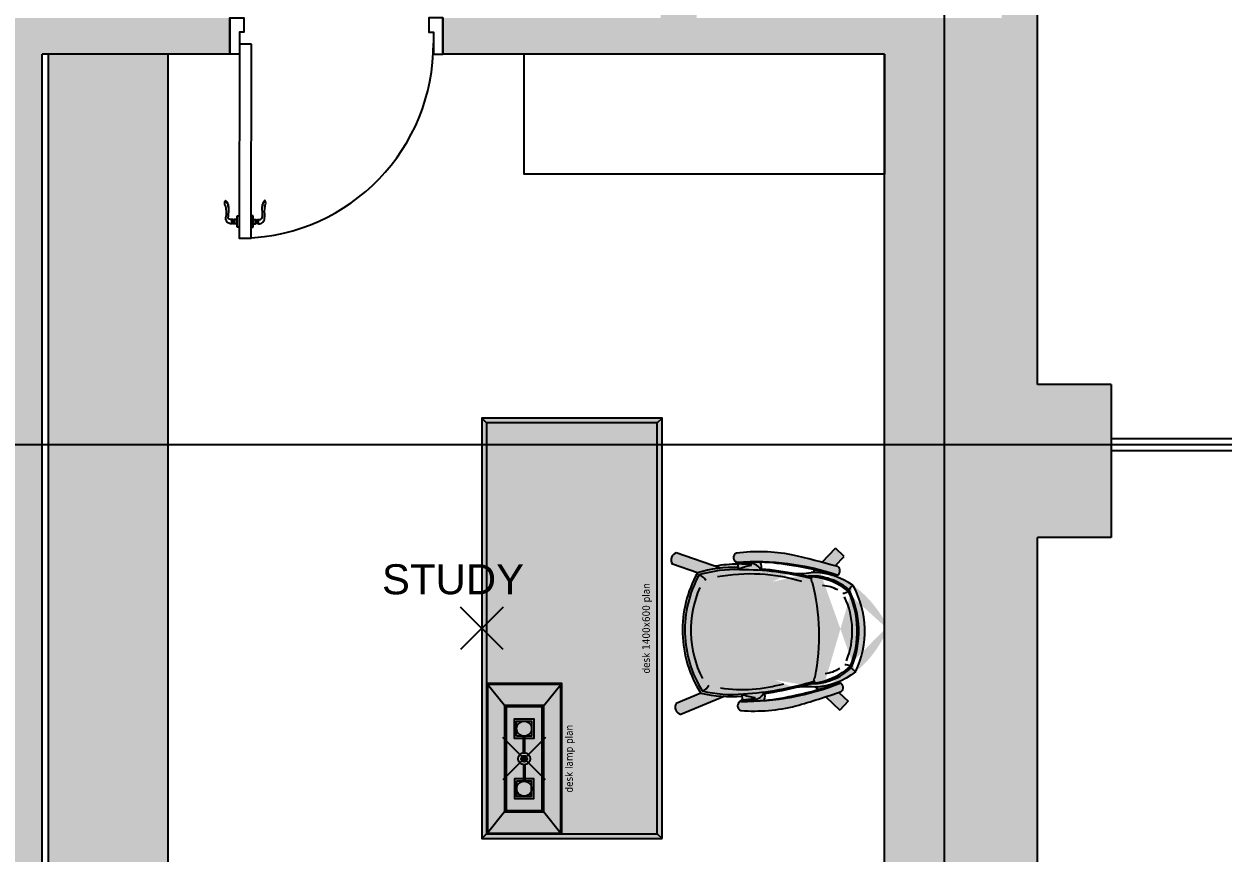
# Model space of a CAD drawing. Header units: millimetres. Extents: x 11159 to 50121, y 18346 to 37577.
# Drawn here: x 21170 to 25166, y 25196 to 27956 of the extents above; entities that cross this region are included whole.
import ezdxf
from ezdxf.enums import TextEntityAlignment as Align

# ---------------------------------------------------------------- set-up
doc = ezdxf.new("R2010")
doc.units = ezdxf.units.MM
for name, color, linetype in [('axis', 40, 'Continuous'), ('dim', 7, 'Continuous'), ('doors', 4, 'Continuous'), ('dwgmodels.com', 19, 'Continuous'), ('furnhatch', 254, 'Continuous'), ('furniture', 34, 'Continuous'), ('HATCH', 8, 'Continuous'), ('wall', 5, 'Continuous')]:
    doc.layers.add(name, color=color, linetype=linetype)
doc.styles.add('ayala furniture', font='tahoma.ttf', dxfattribs={"height": 25})
doc.styles.add('KOTE', font='romrust.shx', dxfattribs={"width": 0.8})
doc.styles.get("Standard").update_dxf_attribs({"font": 'arial.ttf'})
doc.dimstyles.new('ayala 50', dxfattribs={"dimscale": 50, "dimtxt": 2.5, "dimasz": 1, "dimexe": 1, "dimexo": 2, "dimgap": 1, "dimtad": 1, "dimdec": 0, "dimzin": 9, "dimdsep": 46, "dimtxsty": 'KOTE', "dimblk": 'ARCHTICK', "dimcen": 0, "dimdle": 1, "dimclrd": 4, "dimclre": 4, "dimclrt": 3, "dimadec": 0, "dimazin": 0, "dimtfac": 0.6666666666666667, "dimtdec": 0, "dimtix": 1, "dimtmove": 2, "dimatfit": 0, "dimfxl": 1, "dimtvp": 1, "dimtolj": 1, "dimarcsym": 0})

# ---------------------------------------------------------------- blocks, each defined once
blk = doc.blocks.new('_ArchTick')
at = {"color": 0, "linetype": 'ByBlock', "const_width": 0.15}
blk.add_lwpolyline([(-0.5, -0.5), (0.5, 0.5)], dxfattribs=at)
blk = doc.blocks.new('*D58')
at = {"layer": 'Defpoints', "color": 0, "transparency": 16777216}
for p in [(28435.11289988665, 26556.37710312664), (24235.11289988665, 19753.37710312664), (28435.11289988665, 19753.37710312664)]:
    blk.add_point(p, dxfattribs=at)
at = {"layer": 'dim', "color": 4, "lineweight": -2, "transparency": 16777216}
for p, q in [((28435.11289988665, 26456.37710312664), (28435.11289988665, 19653.37710312664)), ((24135.11289988665, 19753.37710312664), (28535.11289988665, 19753.37710312664))]:
    blk.add_line(p, q, dxfattribs=at)
at = {"layer": 'dim', "color": 4, "lineweight": -2, "transparency": 16777216, "xscale": 100, "yscale": 100, "zscale": 100, "rotation": 180}
blk.add_blockref('_ArchTick', (24235.11289988665, 19753.37710312664), dxfattribs=at)
at = {"layer": 'dim', "color": 4, "lineweight": -2, "transparency": 16777216, "xscale": 100, "yscale": 100, "zscale": 100}
blk.add_blockref('_ArchTick', (28435.11289988665, 19753.37710312664), dxfattribs=at)
at = {"layer": 'dim', "color": 3, "transparency": 16777216, "insert": (26335.11289988665, 19873.37710312664), "char_height": 200, "attachment_point": 5, "style": 'KOTE'}
blk.add_mtext('\\A1;4200', dxfattribs=at)
blk = doc.blocks.new('*D59')
at = {"layer": 'Defpoints', "color": 0, "transparency": 16777216}
for p in [(28435.11289988665, 26556.37710312664), (13435.11289988665, 23556.37710312664), (28435.11289988665, 19246.37710312664)]:
    blk.add_point(p, dxfattribs=at)
at = {"layer": 'dim', "color": 4, "lineweight": -2, "transparency": 16777216}
for p, q in [((28435.11289988665, 26456.37710312664), (28435.11289988665, 19146.37710312664)), ((13435.11289988665, 23456.37710312664), (13435.11289988665, 19146.37710312664)), ((13335.11289988665, 19246.37710312664), (28535.11289988665, 19246.37710312664))]:
    blk.add_line(p, q, dxfattribs=at)
at = {"layer": 'dim', "color": 4, "lineweight": -2, "transparency": 16777216, "xscale": 100, "yscale": 100, "zscale": 100, "rotation": 180}
blk.add_blockref('_ArchTick', (13435.11289988665, 19246.37710312664), dxfattribs=at)
at = {"layer": 'dim', "color": 4, "lineweight": -2, "transparency": 16777216, "xscale": 100, "yscale": 100, "zscale": 100}
blk.add_blockref('_ArchTick', (28435.11289988665, 19246.37710312664), dxfattribs=at)
at = {"layer": 'dim', "color": 3, "transparency": 16777216, "insert": (20935.11289988665, 19366.37710312664), "char_height": 200, "attachment_point": 5, "style": 'KOTE'}
blk.add_mtext('\\A1;15000', dxfattribs=at)
blk = doc.blocks.new('desk1400 (pl)')
at = {"layer": 'furnhatch'}
blk.add_hatch(color=256, dxfattribs=at).paths.add_polyline_path([(-700.0000000000001, 0), (-700.0000000000001, -599.9999999999995), (700.0000000000001, -599.9999999999995), (700.0000000000001, 0)])
at = {"color": 0, "linetype": 'ByBlock'}
for p, q in [((-700.0000000000001, 4.547473508864641e-13), (-684.0000000000001, -15.99999999999955)), ((683.9999999999999, -16), (699.9999999999999, 0)), ((-683.9999999999999, -583.9999999999991), (-699.9999999999999, -599.9999999999991)), ((684.0000000000001, -583.9999999999995), (700.0000000000001, -599.9999999999995))]:
    blk.add_line(p, q, dxfattribs=at)
for points in [[(-700.0000000000001, -599.9999999999995), (700.0000000000001, -600), (700.0000000000001, 0), (-700, 0)], [(-683.9999999999999, -583.9999999999991), (684.0000000000001, -583.9999999999995), (684.0000000000001, -16), (-684, -16)]]:
    blk.add_lwpolyline(points, close=True, dxfattribs=at)
at = {"layer": 'dwgmodels.com'}
blk.add_lwpolyline([(-700.0000000000001, -599.9999999999995), (700.0000000000001, -599.9999999999995), (700.0000000000001, 0), (-700.0000000000001, 0)], close=True, dxfattribs=at)
blk = doc.blocks.new('desk lamp (pl)')
at = {"layer": 'furnhatch'}
blk.add_hatch(color=256, dxfattribs=at).paths.add_polyline_path([(-250, -125.0000000000009), (250, -125.0000000000009), (250, 124.9999999999991), (-250, 124.9999999999991)])
at = {"color": 0}
for p, q in [((-177.5, 64.99999999999864), (-247.5, 122.4999999999991)), ((177.5, 64.99999999999864), (247.5, 122.4999999999991)), ((-19.84313483298456, 2.500000000000455), (-74.99999999999955, 2.500000000000455)), ((19.84313483298456, 2.500000000000455), (74.99999999999955, 2.500000000000455)), ((-19.84313483298456, -2.499999999999545), (-74.99999999999955, -2.499999999999545)), ((19.84313483298456, -2.499999999999545), (74.99999999999955, -2.499999999999545)), ((-177.5, -65.00000000000045), (-247.5, -122.5000000000009)), ((177.5, -65.00000000000045), (247.5, -122.5000000000009))]:
    blk.add_line(p, q, dxfattribs=at)
for points in [[(-250, -125.0000000000009), (250, -125.0000000000009), (250, 124.9999999999991), (-250, 124.9999999999991)], [(-247.5, -122.5000000000009), (247.5, -122.5000000000009), (247.5, 122.4999999999991), (-247.5, 122.4999999999991)], [(-177.4999999999995, -65.00000000000045), (177.5, -65.00000000000045), (177.5, 64.99999999999864), (-177.4999999999995, 64.99999999999864)], [(-172.4999999999995, -60.00000000000045), (172.5, -60.00000000000045), (172.5, 59.99999999999864), (-172.4999999999995, 59.99999999999864)], [(-74.99999999999955, 24.99999999999909), (-124.9999999999995, 24.99999999999909), (-124.9999999999995, -25.00000000000045), (-74.99999999999955, -25.00000000000091)], [(74.99999999999955, 24.99999999999909), (124.9999999999995, 24.99999999999909), (124.9999999999995, -25.00000000000045), (74.99999999999955, -25.00000000000091)]]:
    blk.add_lwpolyline(points, close=True, dxfattribs=at)
for points in [[(-67.49999999999955, 2.500000000000455), (-67.49999999999955, 32.49999999999909), (-132.4999999999995, 32.49999999999909), (-132.4999999999995, -32.5), (-67.49999999999955, -32.5), (-67.49999999999955, -2.499999999999545)], [(67.49999999999955, 2.500000000000455), (67.49999999999955, 32.49999999999909), (132.4999999999995, 32.49999999999909), (132.4999999999995, -32.5), (67.49999999999955, -32.5), (67.49999999999955, -2.499999999999545)]]:
    blk.add_lwpolyline(points, dxfattribs=at)
for centre in [(-99.99999999999955, -4.547473508864641e-13), (100, -9.094947017729282e-13)]:
    blk.add_circle(centre, 25, dxfattribs=at)
at = {"color": 0, "linetype": 'ByBlock'}
for radius in [20, 10, 7.5]:
    blk.add_circle((0, 0), radius, dxfattribs=at)
at = {"layer": 'dwgmodels.com'}
blk.add_lwpolyline([(-250, -125.0000000000009), (250, -125.0000000000009), (250, 124.9999999999991), (-250, 124.9999999999991)], close=True, dxfattribs=at)
blk = doc.blocks.new('chair(top)')
h = blk.add_hatch(color=254)
edge = h.paths.add_edge_path()
edge.add_line((-268.7258775819937, 217.8700059060102), (-268.8082901656599, 220.8151209216048))
edge.add_ellipse((-264.8151906370331, 240.5647524405467), major_axis=(-14.24768031961131, 14.2476803196113), ratio=0.9999999999991576, start_angle=74.44572454939811, end_angle=123.5696855099821, ccw=False)
edge.add_ellipse((-269.2934629281954, 239.6549229735938), major_axis=(11.21819662684667, 11.21819662684667), ratio=0.9999999999996725, start_angle=64.62616845629191, end_angle=169.5417827002394, ccw=False)
edge.add_ellipse((-199.7111331898341, -330.5546092239638), major_axis=(-417.1423224938641, 417.1423224938641), ratio=0.9999999999999156, start_angle=304.4125378387086, end_angle=322.29530560955857, ccw=False)
edge.add_ellipse((-754.7219521359948, -2650.423126653714), major_axis=(-2103.410748130997, 2103.410748130997), ratio=0.9999999999999782, start_angle=300.10151816898457, end_angle=302.1137096617236, ccw=False)
edge.add_line((10.08759975196153, 224.2490111837433), (54.37378485003137, 271.0850518966581))
edge.add_line((54.37378485003137, 271.0850518966581), (83.43815236988303, 243.6030115671456))
edge.add_line((83.43815236988303, 243.6030115671456), (53.80265087159933, 212.2611935341083))
edge.add_ellipse((-754.7219521353836, -2650.423126653885), major_axis=(-2103.410748562303, 2103.410748562302), ratio=0.9999999998586856, start_angle=299.0562210493645, end_angle=299.2284193854286, ccw=False)
edge.add_ellipse((52.85564905080537, 196.0846871638896), major_axis=(-11.82700587491875, 11.82700587491875), ratio=0.9999999999995888, start_angle=163.7727397053436, end_angle=280.19489465516006, ccw=False)
edge.add_ellipse((56.92524343710102, 218.0836809898028), major_axis=(26.07484310239823, 26.07484310239823), ratio=0.9999999999998664, start_angle=207.1728532711554, end_angle=231.1979395816537, ccw=False)
edge.add_ellipse((-218.2791082765034, -674.8299108590254), major_axis=(634.6207870617633, 634.6207870617632), ratio=0.9999999999991646, start_angle=27.89886255482355, end_angle=28.91341477611117)
edge.add_line((30.40593617323611, 187.517371510723), (27.9968867872085, 184.9696168356822))
edge.add_ellipse((-548.4495624315896, -2001.232787197321), major_axis=(587.0701330397267, 2183.613920179248), ratio=0.3197021209612336, start_angle=353.4974769260804, end_angle=360.8664433436097, ccw=False)
edge.add_ellipse((-167.8147776433034, -4.695928454431851), major_axis=(-226.2741699807234, 226.2741699807234), ratio=0.9999999999999298, start_angle=199.8922707132662, end_angle=253.3134861441613, ccw=False)
edge.add_ellipse((-659.5039093939413, 1967.43085890685), major_axis=(-708.263130267219, 2147.366860089802), ratio=0.3197021209613926, start_angle=179.133556656394, end_angle=186.5025230739189, ccw=False)
edge.add_line((38.29691425853525, -183.1145302273944), (40.84466893356876, -185.5235796134257))
edge.add_ellipse((-255.6752539186273, 661.5673376411287), major_axis=(634.6207870683817, 634.6207870683816), ratio=0.9999999999921979, start_angle=244.2923420815168, end_angle=245.3068943028054)
edge.add_ellipse((69.03180125441577, -214.5590493780692), major_axis=(-26.07484310241184, 26.07484310241184), ratio=0.9999999999997788, start_angle=312.00781727580124, end_angle=336.03290358611747, ccw=False)
edge.add_ellipse((63.73835130673251, -192.8220598102162), major_axis=(-11.82700587491932, 11.82700587491932), ratio=0.9999999999995678, start_angle=173.010862202313, end_angle=289.4330171521126, ccw=False)
edge.add_ellipse((-901.7574218459631, 2604.070184822682), major_axis=(-2103.41074793095, 2103.410747930949), ratio=0.9999999996930369, start_angle=153.9773374616437, end_angle=154.1495357977531, ccw=False)
edge.add_line((65.58849095692858, -208.9202943118325), (96.93030898991856, -238.5557958101526))
edge.add_line((96.93030898991856, -238.5557958101526), (69.44826866047515, -267.6201633300552))
edge.add_line((69.44826866047515, -267.6201633300552), (22.61222794761125, -223.3339782319308))
edge.add_ellipse((-901.7574218456575, 2604.070184822791), major_axis=(-2103.410748130788, 2103.410748130788), ratio=0.9999999999994623, start_angle=151.0920471957012, end_angle=153.1042386884402, ccw=False)
edge.add_ellipse((-217.883832038744, 318.8691301071085), major_axis=(-417.1423224938707, 417.1423224938706), ratio=0.9999999999998921, start_angle=130.9104512478701, end_angle=148.7932190187255, ccw=False)
edge.add_ellipse((-255.4701187021274, -254.3392807485179), major_axis=(11.21819662684518, 11.21819662684518), ratio=0.9999999999997722, start_angle=103.66397415717847, end_angle=208.5795884010857, ccw=False)
edge.add_ellipse((-250.9479749099992, -254.9972533136533), major_axis=(-14.24768031964553, 14.24768031964553), ratio=0.9999999999990276, start_angle=-30.363928652567722, end_angle=18.76003230794572, ccw=False)
edge.add_line((-256.0392612595751, -235.5018284070575), (-256.4378955271532, -221.2561426769753))
edge.add_ellipse((-295.7004372587544, 195.4732743575805), major_axis=(-295.97715638611, 295.9771563861099), ratio=0.9999999999998843, start_angle=132.2876374217565, end_angle=140.3822860605126, ccw=False)
edge.add_line((-315.5082297867921, -222.63269972118), (-460.006585750496, -282.4357960835187))
edge.add_ellipse((-453.9273444394785, -258.2746066892141), major_axis=(-17.61704072573552, 17.61704072573552), ratio=0.9999999999999213, start_angle=14.089224986627073, end_angle=120.87687039063141, ccw=False)
edge.add_line((-475.3029883108975, -245.4760873628838), (-393.3400231896667, -211.5543235573568))
edge.add_ellipse((-64.68620707647642, -1.810101617313194), major_axis=(275.6863883864078, 275.6863883864078), ratio=0.9999999999999918, start_angle=136.6028784287194, end_angle=167.5456914886425, ccw=False)
edge.add_ellipse((-64.68620707647642, -1.810101617316832), major_axis=(-275.6863883864233, 275.6863883864233), ratio=0.9999999999998269, start_angle=15.660065368797405, end_angle=46.602878428724125, ccw=False)
edge.add_line((-404.5550088999589, 189.2269812489831), (-488.2866812199645, 218.5121440731491))
edge.add_ellipse((-467.6602035633114, 232.4860006397394), major_axis=(17.61704072573502, 17.61704072573502), ratio=0.9999999999996753, start_angle=62.32888646681948, end_angle=169.1165318708087, ccw=False)
edge.add_line((-475.0810695609252, 256.269419143191), (-346.3167110529757, 211.2340687151736))
edge.add_ellipse((-272.0076456527895, -200.6920375279806), major_axis=(-295.9771563863061, 295.9771563863061), ratio=0.999999999999935, start_angle=314.5507772149108, end_angle=325.22584737304743, ccw=False)
edge = h.paths.add_edge_path(flags=16)
edge.add_ellipse((-225.570224367184, 209.9252218375368), major_axis=(-24.10597093469982, 24.10597093469982), ratio=0.9999999999997591, start_angle=211.2676183798251, end_angle=251.1054033958742)
edge.add_ellipse((-239.1196741265012, -672.6916662506337), major_axis=(635.4793251658017, 635.4793251658017), ratio=0.9999999999999271, start_angle=395.1525654517351, end_angle=402.1833257481602, ccw=False)
edge.add_ellipse((-218.279108276547, -674.8299108590072), major_axis=(-634.6207870621439, 634.6207870621438), ratio=0.9999999999998513, start_angle=301.82686545011296, end_angle=306.4868929364221, ccw=False)
edge.add_line((-13.74636836636637, 199.0427600996118), (-21.89174788976379, 190.4283959105342))
edge.add_ellipse((-548.4495624315896, -2001.232787197321), major_axis=(587.0701330408556, 2183.613920179092), ratio=0.319702120963795, start_angle=4.802875289350225, end_angle=5.122785823531273)
edge.add_ellipse((-66.25761061967933, 425.8541437317363), major_axis=(-168.8879684536302, 168.8879684536301), ratio=0.9999999999999392, start_angle=128.689181425494, end_angle=144.6893949273848, ccw=False)
edge.add_ellipse((-278.8927535450784, -824.1789120136236), major_axis=(-728.069720567609, 728.0697205676091), ratio=0.9999999999995693, start_angle=-55.42886302752728, end_angle=-49.81566218188388)
edge = h.paths.add_edge_path(flags=16)
edge.add_ellipse((-42.33938688067428, -428.8929925017619), major_axis=(-168.8879684536613, 168.8879684536612), ratio=0.9999999999999521, start_angle=308.51636193005004, end_angle=324.51657543194045, ccw=False)
edge.add_ellipse((-659.5039093939413, 1967.43085890685), major_axis=(-708.2631302708895, 2147.366860089051), ratio=0.3197021209699953, start_angle=174.8772141763657, end_angle=175.1971247105425)
edge.add_line((-11.20838732554694, -191.3546305901727), (-2.594023136480246, -199.5000101135738))
edge.add_ellipse((-255.6752539187437, 661.5673376410887), major_axis=(-634.6207870618618, 634.6207870618617), ratio=0.9999999999993446, start_angle=146.7188639209919, end_angle=151.3788914073059, ccw=False)
edge.add_ellipse((-276.363632878827, 658.2669966050162), major_axis=(-635.4793251658646, 635.4793251658641), ratio=0.9999999999997161, start_angle=141.0224311092699, end_angle=148.0531914056933, ccw=False)
edge.add_ellipse((-213.4778395521716, -222.2110188643601), major_axis=(24.1059709346948, 24.1059709346948), ratio=0.9999999999999242, start_angle=292.1003534615298, end_angle=331.8765284087744)
edge.add_ellipse((-327.7865533689765, 822.2378003765989), major_axis=(-738.8796952597296, 738.8796952597297), ratio=0.9999999999996969, start_angle=143.0833324076496, end_angle=148.6141338056812)
at = {"color": 0}
for p, q in [((-327.5775521305623, 204.6800455477714), (-475.0810695609252, 256.269419143191)), ((10.08759975196153, 224.2490111837433), (54.37378485003137, 271.0850518966545)), ((53.80265087159933, 212.2611935341083), (83.43815236988303, 243.6030115671492)), ((83.43815236988303, 243.6030115671529), (54.37378485003137, 271.0850518966545)), ((-404.5550088999589, 189.2269812489831), (-488.2866812199645, 218.5121440731491)), ((-268.2163645970286, 199.6619328683955), (-268.8082901656599, 220.8151209216048)), ((-75.48967101048038, 185.1764377170548), (-24.16564088818268, 175.8014779471596)), ((-21.89174788976379, 190.4283959105305), (-13.74636836636637, 199.0427600996118)), ((27.9968867872085, 184.9696168356822), (30.40593617323611, 187.517371510723)), ((107.3398084499058, -126.8196339086753), (121.9489233599888, -140.4788345274683)), ((-65.01613684107724, -189.1081845535045), (-14.2966859578446, -176.8777617977285)), ((-11.20838732556149, -191.3546305901655), (-2.594023136480246, -199.5000101135738)), ((38.29691425853525, -183.1145302273981), (40.84466893356876, -185.5235796134257)), ((-393.3400231896667, -211.5543235573568), (-475.3029883108975, -245.4760873628838)), ((-315.6188610171375, -222.6784863329704), (-460.006585750496, -282.4357960835187)), ((-256.6311868282064, -214.3486403538482), (-256.0392612595751, -235.5018284070575)), ((22.61222794761125, -223.3339782319308), (69.4482686604606, -267.6201633300589)), ((65.58849095692858, -208.9202943118325), (96.93030898991856, -238.5557958101526)), ((96.93030898991856, -238.5557958101563), (69.4482686604606, -267.6201633300589))]:
    blk.add_line(p, q, dxfattribs=at)
for centre, major_axis, ratio, start_param, end_param in [((-467.6602035633114, 232.4860006397394), (-17.61704072573153, 17.61704072573153), 0.9999999999996958, -0.4829520388474187, 1.380843973905084), ((-269.2934629281954, 239.6549229735938), (11.21819662684459, 11.21819662684459), 0.9999999999996083, 1.127939422510819, 3.754533569509473), ((-199.7111331898341, -330.5546092239638), (-417.142322493864, 417.1423224938642), 0.999999999999916, -0.9701842375422975, -0.658071060571439), ((-754.7219521359657, -2650.423126653717), (2103.410748130088, 2103.410748130087), 0.9999999999992716, 0.5071267255587925, 0.5604899686269389), ((-284.3064884749183, -211.7034959422163), (-295.9771563862092, 295.9771563862092), 0.9999999999999063, -0.8233857642569696, -0.4940114430146763), ((-279.1277403439308, -218.7589347211979), (-295.9771563863034, 295.9771563863035), 0.9999999999998864, -0.8233857642570708, -0.4940114430147511), ((-272.0076456528041, -200.6920375279806), (-295.9771563863455, 295.9771563863455), 0.9999999999999962, -0.793244336637264, -0.6069234579313644), ((-264.54363499998, 240.8816365198581), (14.52539675992373, 14.52539675992373), 0.9999999999992834, 2.877054109961037, 3.880504056685858), ((-212.3372297121387, -631.7594183345209), (-606.6008140146446, 606.6008140146447), 0.999999999999912, -1.109562378968135, -0.7157752201058359), ((-205.5406695541169, 78.95897964039978), (-96.1777976965524, 96.17779769655242), 0.9999999999997707, -0.6315818166713134, -0.30650278543162), ((-218.996253493955, 634.6684616142229), (294.7986010413947, 294.7986010413946), 0.999999999999832, 3.815218156581885, 3.902831687238235), ((-265.0786304672074, 222.1614568777877), (0.223933229909275, 0.223933229909275), 0.999999999985031, 1.86914438863439, 3.536355757859214), ((-257.463549141743, 185.4177334128435), (26.677194891962, 26.677194891962), 0.9999999999980165, 0.8383478686643068, 0.9962201220589038), ((-225.6579813017015, 756.9779987772672), (-379.4110909380073, 379.4110909380074), 0.9999999999998536, 2.282434797790377, 2.350300831238549), ((-246.5387414926663, -70.94216794437307), (-208.1142977247922, 208.1142977247922), 0.9999999999995169, -0.7944892665429938, -0.7414807916117142), ((-205.0126554415037, -226.5385492308378), (-319.3128716225431, 319.3128716225431), 0.9999999999998874, -0.8076679132340324, -0.6992587703622899), ((-228.9706138271431, 212.6711950944664), (-3.685190877627701, 3.685190877627702), 0.9999999999976901, -1.302835839238257, -0.7668235589418706), ((-229.1573701032321, 180.887371274559), (-27.95410382369728, 27.95410382369729), 0.9999999999998069, -1.350670574225882, -0.7939242035359348), ((-227.8863733700709, 215.2797709205297), (-1.72057193039827, 1.72057193039827), 0.9999999999967231, 3.023895299804479, 4.83682138223733), ((-223.6543698022142, 187.3157356743213), (-22.04777923979486, 22.04777923979487), 0.9999999999993134, 4.243185449467387, 4.971126998669017), ((-225.570224367184, 209.9252218375368), (-24.10597093469959, 24.10597093469959), 0.9999999999998869, 3.538483607369089, 4.382616058806517), ((-239.1196741265012, -672.6916662506337), (635.4793251657975, 635.4793251657974), 0.9999999999999218, 0.6135280076555872, 0.7362379237466978), ((-278.8927535450493, -824.1789120136273), (-728.0697205669901, 728.0697205669902), 0.9999999999999567, -0.9842527318439857, -0.8696787768969425), ((-218.2791082765616, -674.8299108590072), (-634.6207870620703, 634.6207870620705), 0.9999999999998939, -1.084869454722596, -0.9339799112316637), ((52.85564905080537, 196.0846871638896), (-11.82700587491875, 11.82700587491875), 0.9999999999995888, 2.858373532869894, 4.890323459011205), ((-64.68620707647642, -1.810101617316832), (-275.6863883864401, 275.6863883864402), 0.9999999999999973, 0.2733197017629434, 0.8133736694877909), ((-64.68620707647642, -1.810101617316832), (-270.0617312782004, 270.0617312782004), 0.9999999999999972, 0.2827795221934541, 0.8133736694877953), ((-410.5318224100774, 144.9258322912283), (-27.49263066949573, 27.49263066949573), 0.9999999999999265, 4.438288973810573, 5.206777512342492), ((-229.3899044121645, -412.7541804375833), (-422.9538282293844, 422.9538282293844), 0.9999999999999293, -1.076511597121385, -0.6020349330795471), ((-263.4396234798623, -764.5135380489774), (-681.6704228441729, 681.670422844173), 0.9999999999999404, -1.033988474929463, -0.7856146672856712), ((-66.25761061967933, 425.8541437317363), (-168.8879684536001, 168.8879684536001), 0.9999999999999085, 2.246049927571246, 2.525306334201293), ((-19.40055086740176, 32.45492723689313), (-103.3723086186273, 103.3723086186274), 0.9999999999998354, -1.043338318194928, -0.6777708184690228), ((-11.68627882916189, 168.0753543276296), (10.37852262089191, 10.37852262089191), 0.9999999999996537, 1.801840403774142, 3.18673180230197), ((-548.4495624315896, -2001.232787197321), (587.070133039725, 2183.613920179243), 0.3197021209613728, -0.1134904373267702, 0.08940947949422928), ((-26.35622059737216, 43.40956021261809), (-93.6280367220868, 93.62803672208682), 0.9999999999999528, -1.108817819540306, -0.8019428276806895), ((-37.00312651848071, -38.86902561802344), (-151.6096374676092, 151.6096374676092), 0.9999999999997238, -1.465989034129342, -1.033871354875439), ((-21.7194618392532, -7.837163405176398), (131.4617060589698, 131.4617060589698), 0.9999999999999908, 0.07103730960031739, 0.570694954984682), ((56.92524343710102, 218.0836809898028), (-26.07484310244038, 26.07484310244038), 0.9999999999994462, 2.069394451264315, 2.464368942731535), ((-70.45588349200261, -1.971553356150253), (-251.84697260246, 251.8469726024601), 0.9999999999999514, 0.3729909171842971, 0.8133736694878078), ((-650.8439131820196, -9.247181322436518), (460.26259335768, 460.2625933576799), 0.9999999999999509, 5.511994174035144, 5.756436210047836), ((3.339296885838849, 22.6213354262909), (88.09684735578182, 88.0968473557818), 0.9999999999998872, 0.2916496971965489, 0.7169744699224708), ((79.36425234892522, 152.9096430823629), (22.09207425052567, 22.09207425052566), 0.999999999999356, 3.910415488281132, 4.562667802240806), ((-186.608609732255, -4.543462701294629), (-221.8780491035966, 221.8780491035968), 0.9999999999998669, 3.952805259139653, 4.362277162439131), ((126.8523993714334, 120.8587927128065), (20.67831095704464, 20.67831095704464), 0.9999999999992967, 1.244159130468729, 1.942153830467003), ((-175.765761853414, -4.247718547881959), (-217.743680197076, 217.743680197076), 0.9999999999999066, 3.952789121619202, 4.387584914305041), ((-167.8147776433034, -4.695928454450041), (-226.2741699807216, 226.2741699807216), 0.9999999999999346, 3.4887782732345, 4.421154372920699), ((-153.0807297657302, -4.283628443412454), (186.6209724193957, 186.6209724193957), 0.9999999999999563, 5.525762649872446, 5.940487126817846), ((-153.0807297657302, -4.283628443343332), (186.6209724194643, 186.6209724194643), 0.9999999999999141, 5.111038172926849, 5.525762649872204), ((-186.5706740488531, -5.899140995043126), (221.8780491036628, 221.8780491036627), 0.9999999999998429, 5.118451810510898, 5.527923713810384), ((-175.7282550434757, -5.588070520843758), (-217.7436801970631, 217.7436801970632), 0.9999999999999406, 3.52234773185016, 3.957143524536046), ((-64.68620707647642, -1.810101617316832), (-275.6863883864777, 275.6863883864779), 0.999999999999806, 0.8133736694878859, 1.353427637212674), ((-64.68620707647642, -1.810101617316832), (-270.0617312781703, 270.0617312781703), 0.9999999999999671, 0.8133736694878104, 1.343967816782137), ((-70.45588349200261, -1.97155335615389), (-251.846972602529, 251.846972602529), 0.9999999999997325, 0.8133736694879277, 1.253756421791367), ((-650.3425596018787, -27.16366799540629), (-460.2625933576238, 460.262593357624), 0.9999999999998148, 3.72429276290228, 3.968734798914982), ((87.7910454046505, -148.2321687261137), (22.09207425051094, 22.09207425051094), 0.9999999999998455, 0.2056721903244237, 0.8579245042842272), ((-2.268911149876658, -168.4658597088273), (-10.37852262088943, 10.37852262088943), 0.9999999999997222, 0.01081186346840668, 1.395703261996232), ((4.599097730504582, -22.39919686567009), (-88.0968473558013, 88.09684735580132), 0.9999999999998179, 2.480569195847981, 2.905893968573967), ((-39.11884900723817, 36.73891910473685), (151.6096374676113, 151.6096374676113), 0.9999999999998019, 4.231415020645869, 4.663532699899801), ((-22.12374262225057, 6.610307497368922), (-131.4617060589726, 131.4617060589726), 0.9999999999998674, 2.626848710785713, 3.126506356170106), ((-401.7848849478323, -167.6567335483742), (27.49263066950813, 27.49263066950813), 0.9999999999997372, 4.27395146060771, 5.042439999139619), ((-255.7074681394151, 306.0402396430727), (-357.2825548735469, 357.282554873547), 0.9999999999999183, 2.212389642273598, 2.633478913276216), ((-247.3340929910046, 618.8965246472799), (-606.600814014658, 606.600814014658), 0.9999999999999425, 2.342522559081317, 2.736309717943634), ((-305.780371738525, 748.5851650539116), (-681.6704228442118, 681.6704228442118), 0.9999999999999303, 2.412362006261237, 2.660735813905037), ((-324.5459165309294, 807.2930044605491), (-728.0697205668938, 728.0697205668939), 0.999999999999689, 2.496426115872383, 2.611000070819437), ((-42.33938688064518, -428.8929925017583), (-168.8879684536203, 168.8879684536204), 0.9999999999998903, -0.8985589952256328, -0.6193025885958406), ((-255.6752539187291, 661.5673376410923), (634.620787062117, 634.6207870621168), 0.9999999999999492, 4.131523577002064, 4.282413120493006), ((-17.55525318927539, -33.48905435172492), (-103.3723086186235, 103.3723086186235), 0.9999999999999803, 2.30451815744461, 2.670085657170468), ((-23.8874352833227, -44.81551871414558), (93.62803672210792, 93.62803672210791), 0.999999999999948, 3.999486493451179, 4.306361485310775), ((69.03180125441577, -214.5590493780692), (-26.07484310240746, 26.07484310240747), 0.9999999999998431, -0.8376216037563717, -0.4426471122890365), ((63.73835130673251, -192.8220598102162), (11.82700587491863, 11.82700587491863), 0.9999999999996483, 4.590405513938742, 6.622355440079944), ((-295.7004372587398, 195.4732743575842), (-295.977156386233, 295.977156386233), 0.9999999999999004, 2.120758781990166, 2.450133103232456), ((-290.9243460964208, 202.8072774784632), (-295.9771563863219, 295.9771563863219), 0.9999999999999174, 2.120758781990292, 2.450133103232607), ((-255.4701187021274, -254.3392807485179), (11.21819662684615, 11.21819662684615), 0.9999999999998342, 1.0138064230565, 3.640400570054439), ((-250.6591234809312, -255.2984556304327), (-14.5253967599462, 14.5253967599462), 0.9999999999986536, -0.6829603909156489, 0.3204895558082239), ((-200.8034991469904, -90.32962989480075), (96.17779769653342, 96.1777976965334), 0.9999999999995393, 3.504046451202118, 3.829125482441774), ((-183.1617391857144, -645.9219709149475), (-294.7986010416971, 294.7986010416972), 0.9999999999999909, -0.7052880214676513, -0.6176744908113412), ((-252.240148354962, -236.6374881761367), (0.2239332299078862, 0.2239332299078861), 0.9999999999947435, 1.231984234706244, 2.899195603922476), ((-246.6917595290288, -199.525413872776), (-26.67719489185014, 26.67719489185014), 0.9999999999994872, 2.201323543712335, 2.359195797106915), ((-182.9732699608721, -768.4126480204868), (-379.411090937828, 379.411090937828), 0.9999999999998536, -0.7235534922631026, -0.6556874588149292), ((-250.1201608865813, 57.04425797130898), (-208.1142977253082, 208.1142977253082), 0.9999999999997935, 2.368228130586899, 2.421236605518206), ((-217.3602903885621, 214.7193688072402), (-319.3128716225934, 319.3128716225934), 0.9999999999998963, 2.326006109337782, 2.434415252209497), ((-216.7193480804854, -225.1428510676487), (3.685190877631348, 3.685190877631346), 0.9999999999971941, 3.96436722471106, 4.500379505009204), ((-218.6832215179602, -193.4192079029162), (27.95410382370221, 27.95410382370221), 0.9999999999999445, 3.991467869306629, 4.548214239996422), ((-215.4909279779968, -227.6867121607211), (1.720571930402755, 1.720571930402754), 0.9999999999981636, 4.643907590717196, 6.456833673143568), ((-212.8293467210606, -199.5297750641112), (22.04777923979715, 22.04777923979715), 0.9999999999992665, 4.509601974280856, 5.237543523482532), ((-213.4778395521716, -222.211018864371), (24.10597093468131, 24.1059709346813), 0.99999999999999, 5.098112914143228, 5.942245365581105), ((-276.3636328788416, 658.2669966050125), (635.4793251660293, 635.4793251660293), 0.9999999999999992, 4.03210206881869, 4.154811984909794), ((-901.7574218455557, 2604.070184822824), (-2103.410748130856, 2103.410748130856), 0.9999999999995024, 2.637053697143621, 2.690416940211761), ((-453.9273444394785, -258.2746066892141), (-17.61704072572982, 17.61704072572982), 0.9999999999999134, 0.245903365070598, 2.109699377822958), ((-217.8838320387586, 318.8691301071085), (-417.1423224938907, 417.1423224938907), 0.9999999999998979, 2.284818399546905, 2.596931576517783)]:
    blk.add_ellipse(centre, major_axis=major_axis, ratio=ratio, start_param=start_param, end_param=end_param, dxfattribs=at)
at = {"color": 0, "extrusion": (0, 0, -1)}
blk.add_ellipse((-659.5039093939413, 1967.43085890685), major_axis=(-708.2631302672345, 2147.366860089796), ratio=0.3197021209613486, start_param=3.028102216263012, end_param=3.231002133084019, dxfattribs=at)
blk = doc.blocks.new('door-handle')
at = {"color": 0}
for p, q in [((-32, 10), (-32, -10.00000000000728)), ((-30, 9), (-32, 9)), ((-30, 9), (-30, -9)), ((-19, 9), (-21, 9)), ((-21, 9), (-21, -9)), ((-19, 10), (-19, -10.00000000000728)), ((-9, 10), (-19, 10)), ((0, 25), (-9, 25)), ((-9, 25), (-9, -25)), ((0, -25), (0, 25)), ((-32, -10.00000000000364), (-40.34172901356942, -10.00000000000364)), ((-30, -9), (-32, -9)), ((-19, -9), (-21, -9)), ((-9, -10), (-19, -10.00000000000364)), ((-9, -25), (0, -25)), ((-61.67027487228916, -93.05419732806331), (-60.75208368415406, -94.01785612024833))]:
    blk.add_line(p, q, dxfattribs=at)
for centre, radius, start, end in [((-34.46362960745319, -14.92424038324498), 25.04570281554129, 84.35495152263769, 191.5747182569977), ((-25.49999999999818, 16.17089144310557), 8.465913068820786, 237.8902061553036, 302.1097938446965), ((-242.8306956194119, -39.24300342557399), 184.8403687438857, 350.5395445302115, 5.991388819178432), ((-39.67183528947498, -19.52468724937171), 9.54821579143467, 85.9768775786792, 192.3256840784366), ((-595.5908857967352, -61.5688183318307), 548.0530142172786, 359.6930381090062, 4.186108045202766), ((-25.49999999999818, -16.17089144310921), 8.465913068820786, 57.89020615530352, 122.1097938446965), ((-38.8885466585707, -82.44414781276464), 25.13126123219481, 149.329352931917, 204.972632821159), ((-91.0594398050871, -62.15080612508973), 42.64671855244374, 313.5613391426849, 358.16915816811), ((-90.1706845965, -63.14248529410906), 42.64671855244374, 313.5613391426849, 358.16915816811)]:
    blk.add_arc(centre, radius, start, end, dxfattribs=at)

msp = doc.modelspace()

# ---------------------------------------------------------------- hatches: boundary and pattern name
at = {"layer": 'furniture'}
msp.add_hatch(color=254, dxfattribs=at).paths.add_polyline_path([(21650.11289988665, 27856.37710312666), (21250.11289988665, 27856.37710312666), (21250.11289988665, 24356.37710312664), (21650.11289988665, 24356.37710312664)])
at = {"layer": 'HATCH', "true_color": 0x2b2b2b}
h = msp.add_hatch(color=250, dxfattribs=at)
h.dxf.hatch_style = 1
h.paths.add_polyline_path([(28745.11289988665, 35266.37710312664), (23290.11289988665, 35266.37710312664), (23290.11289988665, 34756.37710312664), (24035.11289988665, 34756.37710312664), (24035.11289988665, 33047.46580756808), (23905.11289988663, 33047.46580756807), (23905.11289988665, 32525.28839868515), (24035.11289988665, 32525.28839868515), (24035.11289988665, 30816.37710312666), (20510.11289988665, 30816.37710312666), (20510.11289988663, 29176.37710312665), (20835.11289988665, 29176.37710312665), (20835.11289988665, 29296.37710312665), (20760.11289988663, 29296.37710312665), (20760.11289988665, 30696.37710312666), (21640.11289988665, 30696.37710312666), (21640.11289988665, 29296.37710312664), (21545.11289988665, 29296.37710312664), (21545.11289988665, 29176.37710312664), (21855.11289988665, 29176.37710312664), (21855.11289988665, 29296.37710312664), (21760.11289988665, 29296.37710312664), (21760.11289988665, 30696.37710312665), (23235.11289988665, 30696.37710312665), (23235.11289988666, 30296.37710312665), (24035.11289988663, 30296.37710312665), (24035.11289988662, 29296.37710312665), (22565.11289988665, 29296.37710312665), (22565.11289988665, 29176.37710312665), (23290.11374035006, 29176.37710312665), (23290.11374035006, 28981.37710312666), (23410.11374035006, 28981.37710312666), (23410.11374035006, 29176.37710312665), (24425.11289988665, 29176.37710312666), (24425.11289988665, 28981.37710312666), (24545.11289988665, 28981.37710312666), (24545.11289988665, 34756.37710312664), (28235.11289988665, 34756.37710312664), (28235.11289988665, 26756.37710312664), (27990.11289988665, 26756.37710312664), (27990.11289988665, 26246.37710312664), (28745.11289988665, 26246.37710312664)])
h.paths.add_polyline_path([(24035.11289988665, 30416.37710312665), (23355.11289988666, 30416.37710312666), (23355.11289988665, 30696.37710312665), (24035.11289988665, 30696.37710312665)], flags=16)
h.paths.add_polyline_path([(24790.11289988665, 26756.37710312664), (24545.11289988665, 26756.37710312664), (24545.11289988665, 28171.37710312666), (24425.11289988665, 28171.37710312666), (24425.11289988665, 27976.37710312666), (23410.11374035006, 27976.37710312666), (23410.11374035006, 28171.37710312666), (23290.11374035006, 28171.37710312666), (23290.11374035006, 27976.37710312666), (22565.11289988665, 27976.37710312666), (22565.11289988665, 27856.37710312666), (24035.11289988665, 27856.37710312666), (24035.11289988665, 24356.37710312664), (23500.11289988665, 24356.37710312664), (23500.11289988665, 23846.37710312664), (24545.11289988665, 23846.37710312664), (24545.11289988665, 26246.37710312664), (24790.11289988665, 26246.37710312664)])
h.paths.add_polyline_path([(21990.11289988665, 24356.37710312664), (21230.11289988665, 24356.37710312664), (21230.11289988665, 27856.37710312666), (21855.11289988665, 27856.37710312666), (21855.11289988665, 27976.37710312666), (20510.11289988665, 27976.37710312666), (20510.11289988665, 27856.37710312666), (21110.11289988665, 27856.37710312666), (21110.11289988665, 24356.37710312664), (20760.11289988662, 24356.37710312664), (20760.11289988662, 24506.37710312664), (20510.11289988665, 24506.37710312664), (20510.11289988665, 23756.37710312664), (20045.11289988665, 23756.37710312664), (20045.11289988665, 23246.37710312664), (20945.11289988665, 23246.37710312664), (20945.11289988665, 23846.37710312664), (21990.11289988665, 23846.37710312664)])
h.paths.add_polyline_path([(17625.11289988665, 23756.37710312664), (17160.11289988665, 23756.37710312664), (17160.11289988665, 24551.33275666475), (16910.11289988665, 24551.33275666475), (16910.11289988665, 24356.37710312664), (15680.11289988665, 24356.37710312664), (15680.11289988665, 23846.37710312664), (16725.11289988665, 23846.37710312664), (16725.11289988665, 23246.37710312664), (17625.11289988665, 23246.37710312664)])
h.paths.add_polyline_path([(14170.11289988665, 24356.37710312664), (13635.11289988665, 24356.37710312664), (13635.11289988666, 27856.37710312659), (16910.11289988663, 27856.37710312667), (16910.11289988664, 26261.33275666475), (17160.11289988664, 26261.33275666475), (17160.11289988665, 30816.37710312664), (17160.11289988665, 31066.37710312664), (16910.11289988666, 31066.37710312664), (16910.11289988666, 30816.37710312663), (16090.11289988669, 30816.37710312663), (16090.11289988669, 30696.37710312663), (16910.11289988666, 30696.37710312663), (16910.11289988663, 27976.37710312667), (13635.11289988667, 27976.37710312659), (13635.11289988666, 28801.37710312664), (13125.11289988665, 28801.37710312664), (13125.11289988665, 23846.37710312664), (14170.11289988665, 23846.37710312664)])
h.paths.add_polyline_path([(13635.11289988665, 34756.37710312664), (14380.11289988666, 34756.37710312664), (14380.11289988666, 35266.37710312664), (13125.11289988665, 35266.37710312664), (13125.11289988664, 30311.37710312664), (13635.11289988665, 30311.37710312664), (13635.11289988665, 30696.37710312663), (14380.11289988663, 30696.37710312663), (14380.11289988663, 30816.37710312663), (13635.11289988665, 30816.37710312663)])
h.paths.add_polyline_path([(17980.11289988665, 35266.37710312664), (16090.11289988666, 35266.37710312664), (16090.11289988666, 34756.37710312664), (16910.11289988666, 34756.37710312664), (16910.11289988666, 34506.37710312664), (17160.11289988662, 34506.37710312664), (17160.11289988662, 34756.37710312664), (17980.11289988665, 34756.37710312664)])
h.paths.add_polyline_path([(21580.11289988665, 35266.37710312664), (19690.11289988665, 35266.37710312664), (19690.11289988665, 34756.37710312664), (21580.11289988665, 34756.37710312664)])
h.paths.add_polyline_path([(20532.9808655307, 36456.37710312664), (20132.9808655307, 36456.37710312664), (20132.9808655307, 36056.37710312664), (20532.9808655307, 36056.37710312664)])
h.paths.add_polyline_path([(17537.2449342426, 36456.37710312664), (17137.2449342426, 36456.37710312664), (17137.2449342426, 36056.37710312664), (17537.2449342426, 36056.37710312664)])
h.paths.add_polyline_path([(20945.11289988665, 21356.37710312664), (20435.11289988665, 21356.37710312664), (20435.11289988665, 20846.37710312664), (20945.11289988665, 20846.37710312664)])
h.paths.add_polyline_path([(17235.11289988665, 21356.37710312664), (16725.11289988665, 21356.37710312664), (16725.11289988665, 20846.37710312664), (17235.11289988665, 20846.37710312664)])
h.paths.add_polyline_path([(19180.11289988669, 30816.37710312666), (17160.11289988665, 30816.37710312667), (17160.11289988665, 30696.37710312664), (19180.11289988669, 30696.37710312665)])

# ---------------------------------------------------------------- linework, layer by layer
at = {"layer": 'axis'}
for p, q in [((24235.11289988665, 18746.37710312664), (24235.11289988665, 35956.37710312664)), ((11559.0141511984, 26556.37710312664), (29161.11289988665, 26556.37710312664))]:
    msp.add_line(p, q, dxfattribs=at)
at = {"layer": 'Defpoints', "color": 1}
for points in [[(22765.11350147163, 25873.07281848387), (22623.69214523431, 26014.49417472118)], [(22765.11350147163, 26014.49417472118), (22623.69214523431, 25873.07281848387)], [(22765.11350147163, 25873.07281848387), (22623.69214523431, 26014.49417472118)], [(22765.11350147163, 26014.49417472118), (22623.69214523431, 25873.07281848387)], [(22906.11350147163, 25439.07281848387), (22764.69214523431, 25580.49417472118)], [(22906.11350147163, 25580.49417472118), (22764.69214523431, 25439.07281848387)]]:
    msp.add_lwpolyline(points, dxfattribs=at)
at = {"layer": 'doors'}
msp.add_arc((21887.11289988659, 27889.37710312636), 646.2935802655704, 271.727040729489, 0.3104230126491674, dxfattribs=at)
at = {"layer": 'furniture', "color": 34, "linetype": 'ByBlock'}
for p, q in [((24790.11289988665, 26576.37710312664), (27990.11289988665, 26576.37710312664)), ((24790.11289988665, 26536.37710312663), (27990.11289988665, 26536.3771031267))]:
    msp.add_line(p, q, dxfattribs=at)
for points in [[(21855.11289988665, 27856.37710312666), (21855.11289988665, 27976.37710312666), (21902.11289988665, 27976.37710312666), (21902.11289988671, 27929.37710312642), (21887.11289988671, 27929.37710312642), (21887.11289988659, 27856.37710312712), (21855.11289988665, 27856.37710312712)], [(22565.11289988665, 27856.37710312666), (22565.11289988665, 27976.37710312666), (22518.11289988665, 27976.37710312666), (22518.11289988665, 27929.37710312642), (22533.11289988665, 27929.37710312642), (22533.11289988671, 27856.37710312712), (22565.11289988665, 27856.37710312712)], [(21927.11289988577, 27889.37710312636), (21887.11289988659, 27889.37710312636), (21886.59088470292, 27243.37710312636), (21926.59088470211, 27243.37710312636), (21927.11289988577, 27889.37710312636)], [(24035.11289988665, 27856.37710312666), (24035.11289988665, 27456.37710312666), (22835.11289988665, 27456.37710312666), (22835.11289988665, 27856.37710312666)]]:
    msp.add_lwpolyline(points, dxfattribs=at)
msp.add_lwpolyline([(21650.11289988665, 27856.37710312666), (21250.11289988665, 27856.37710312666), (21250.11289988665, 24356.37710312664), (21650.11289988665, 24356.37710312664)], close=True, dxfattribs=at)
at = {"layer": 'wall', "color": 5}
for p, q in [((24545.11289988665, 26756.37710312664), (24545.11289988665, 28171.37710312666)), ((21855.11289988665, 27976.37710312666), (21855.11289988665, 27856.37710312666)), ((22565.11289988665, 27976.37710312666), (22565.11289988665, 27856.37710312666)), ((21230.11289988665, 24356.37710312664), (21230.11289988665, 27856.37710312666)), ((21855.11289988665, 27856.37710312666), (21230.11289988665, 27856.37710312666)), ((24035.11289988665, 27856.37710312666), (22565.11289988665, 27856.37710312666)), ((24035.11289988665, 24356.37710312664), (24035.11289988665, 27856.37710312666)), ((24790.11289988665, 26756.37710312664), (24545.11289988665, 26756.37710312664)), ((24790.11289988665, 26756.37710312664), (24790.11289988665, 26246.37710312664)), ((24545.11289988665, 23846.37710312664), (24545.11289988665, 26246.37710312664)), ((24790.11289988665, 26246.37710312664), (24545.11289988665, 26246.37710312664))]:
    msp.add_line(p, q, dxfattribs=at)

# ---------------------------------------------------------------- block references
at = {"layer": 'furniture', "color": 34, "linetype": 'ByBlock', "zscale": 0.07530120532436947}
for p, xscale, yscale, rotation in [((21886.59088470292, 27298.26761605723), -0.7530120532028377, 0.7530120532028377, 180), ((21926.59088470211, 27298.26761605723), 0.753012053319253, 0.753012053319253, 180.0000000310027)]:
    msp.add_blockref('door-handle', p, dxfattribs=dict(at, xscale=xscale, yscale=yscale, rotation=rotation))
at = {"layer": 'furniture', "color": 34, "rotation": 90}
for name, p in [('desk1400 (pl)', (22694.40282335297, 25943.78349660253)), ('desk lamp (pl)', (22835.40282335297, 25509.78349660253))]:
    msp.add_blockref(name, p, dxfattribs=at)
at = {"layer": 'furniture', "color": 34, "linetype": 'ByBlock'}
msp.add_blockref('chair(top)', (23817.16428140216, 25939.52843076584), dxfattribs=at)

# ---------------------------------------------------------------- texts
at = {"color": 3, "linetype": 'Continuous', "insert": (22361.88092010157, 26157.26567217766), "char_height": 100, "attachment_point": 1}
msp.add_mtext('STUDY', dxfattribs=at)
at = {"layer": 'Defpoints', "color": 40, "style": 'ayala furniture'}
for s, p in [('desk 1400x600 plan', (23244.40282335297, 25943.78349660253)), ('desk 1400x600 plan', (23244.40282335297, 25943.78349660253)), ('desk lamp plan', (22987.90282335297, 25509.78349660253))]:
    msp.add_text(s, height=25, rotation=90, dxfattribs=at).set_placement(p, align=Align.MIDDLE)

# ---------------------------------------------------------------- dimensions: what is measured, and where the dimension line sits
at = {"layer": 'dim'}
for base, p1, picture, middle in [((28435.11289988665, 19246.37710312664), (13435.11289988665, 23556.37710312664), '*D59', (20935.11289988665, 19366.37710312664)), ((28435.11289988665, 19753.37710312664), (24235.11289988665, 19753.37710312664), '*D58', (26335.11289988665, 19873.37710312664))]:
    dim = msp.add_linear_dim(base=base, p1=p1, p2=(28435.11289988665, 26556.37710312664), dimstyle='ayala 50', override={"dimscale": 1, "dimtxt": 200, "dimasz": 100, "dimexe": 100, "dimexo": 100, "dimgap": 20, "dimdle": 100}, dxfattribs=at)
    dim.commit()
    dim.dimension.update_dxf_attribs({"geometry": picture, "text_midpoint": middle})

doc.saveas('drawing.dxf')
